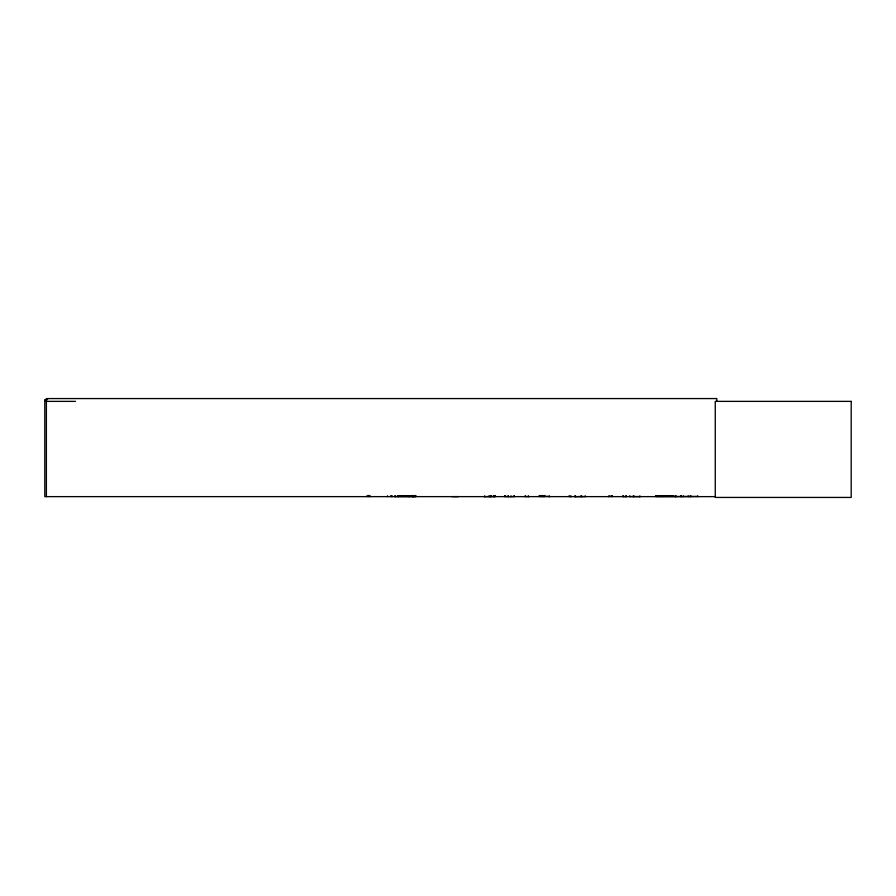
<?xml version="1.0" encoding="UTF-8"?>
<svg xmlns="http://www.w3.org/2000/svg" width="896" height="896" viewBox="0 0 896 896"><rect width="100%" height="100%" fill="white"/><g stroke="black" fill="none" stroke-linecap="round" stroke-linejoin="round"><path stroke-width="1.34" d="M484.053 496.63L494.614 496.53M494.234 496.53L494.099 495.634M574.538 496.63L585.099 496.53M398.294 496.507L398.238 495.634L398.429 496.63M493.55 496.429L493.461 495.902M494.043 496.507L493.987 495.634M510.238 496.63L514.181 496.53L514.192 495.634M608.272 496.53L611.789 495.902M574.974 496.53L575.042 495.902M394.352 496.53L416.046 496.574M493.405 496.552L493.651 495.835M47.6 399.571L44.8 399.571L44.8 496.63L715.434 496.63M44.8 401.374L75.533 401.374M398.093 496.003L416.035 496.003M655.57 496.003L673.512 496.003M398.059 496.261L416.069 496.261M655.536 496.238L673.546 496.238M508.962 496.597L505.008 496.53M539.258 495.902L549.83 496.53M570.931 496.507L571.491 496.552M626.786 496.597L623.302 496.53M640.36 496.597L629.81 496.53M655.547 496.574L697.771 496.429M626.192 496.53L626.102 495.902M529.11 496.53L525.224 496.53M508.368 496.53L508.278 495.902M412.63 496.53L412.53 495.902M639.934 496.53L639.867 495.902L639.789 496.63M490.918 496.507L491.008 495.634M716.834 401.374L716.834 398.563L46.379 398.563L46.379 496.63M697.771 495.835L697.771 496.63M690.816 495.634L690.816 496.63M690.312 495.634L690.312 496.63M688.218 495.835L688.218 496.63M683.357 495.835L683.357 496.63M681.442 495.634L681.442 496.63M681.016 495.634L681.016 496.63M675.898 495.835L675.898 496.63M675.629 495.634L675.629 496.63M675.203 495.634L675.203 496.63M633.763 495.634L633.763 496.63M633.416 495.634L633.416 496.63M629.664 495.835L629.664 496.63M626.002 495.835L626.002 496.63M623.112 496.63L623.034 495.634L622.933 496.63M612.058 495.634L612.058 496.63M611.957 495.634L611.878 496.63M609 495.835L609 496.63M585.234 495.835L585.234 496.63M581.493 495.634L581.493 496.63M581.134 495.634L581.134 496.63M575.109 495.835L575.109 496.63M569.15 495.634L569.162 496.63M549.304 495.835L549.304 496.63M544.656 495.432L544.656 496.63M543.278 495.634L543.278 496.63M542.931 495.634L542.931 496.63M541.856 495.432L541.856 496.63M540.501 495.432L540.501 496.63M539.179 495.835L539.179 496.63M528.394 495.835L528.394 496.63M525.213 495.634L525.034 496.63M514.315 495.634L514.382 496.63M511.022 495.835L511.022 496.63M508.178 495.835L508.178 496.63M504.997 495.634L504.885 496.63L504.818 495.835M495.208 495.634L495.208 496.63M494.749 495.835L494.749 496.63M490.694 495.835L490.806 496.63M490.65 495.634L490.65 496.63M489.138 495.634L489.138 496.63M484.624 495.835L484.624 496.63M458.405 496.63L451.774 496.63M415.184 495.432L415.195 496.63M413.638 495.835L413.638 496.63M413.549 495.835L413.549 496.63M412.384 495.432L412.44 496.63M409.259 495.634L409.136 496.63L409.069 495.835M395.237 495.835L395.237 496.63M395.058 495.835L395.058 496.63M392.246 495.835L392.246 496.63M391.429 495.835L391.474 496.63M390.667 495.835L390.667 496.63M387.621 495.835L387.621 496.63M369.958 495.432L369.958 496.63M368.592 495.432L368.592 496.63M367.158 495.432L367.158 496.63M668.371 496.429L668.427 495.835L668.371 496.429M680.702 496.429L680.747 495.835L680.702 496.429M851.2 401.374L715.254 401.374L715.254 497.437L851.2 497.437L851.2 401.374M570.797 496.63L570.797 495.835L570.707 496.63"/></g></svg>
